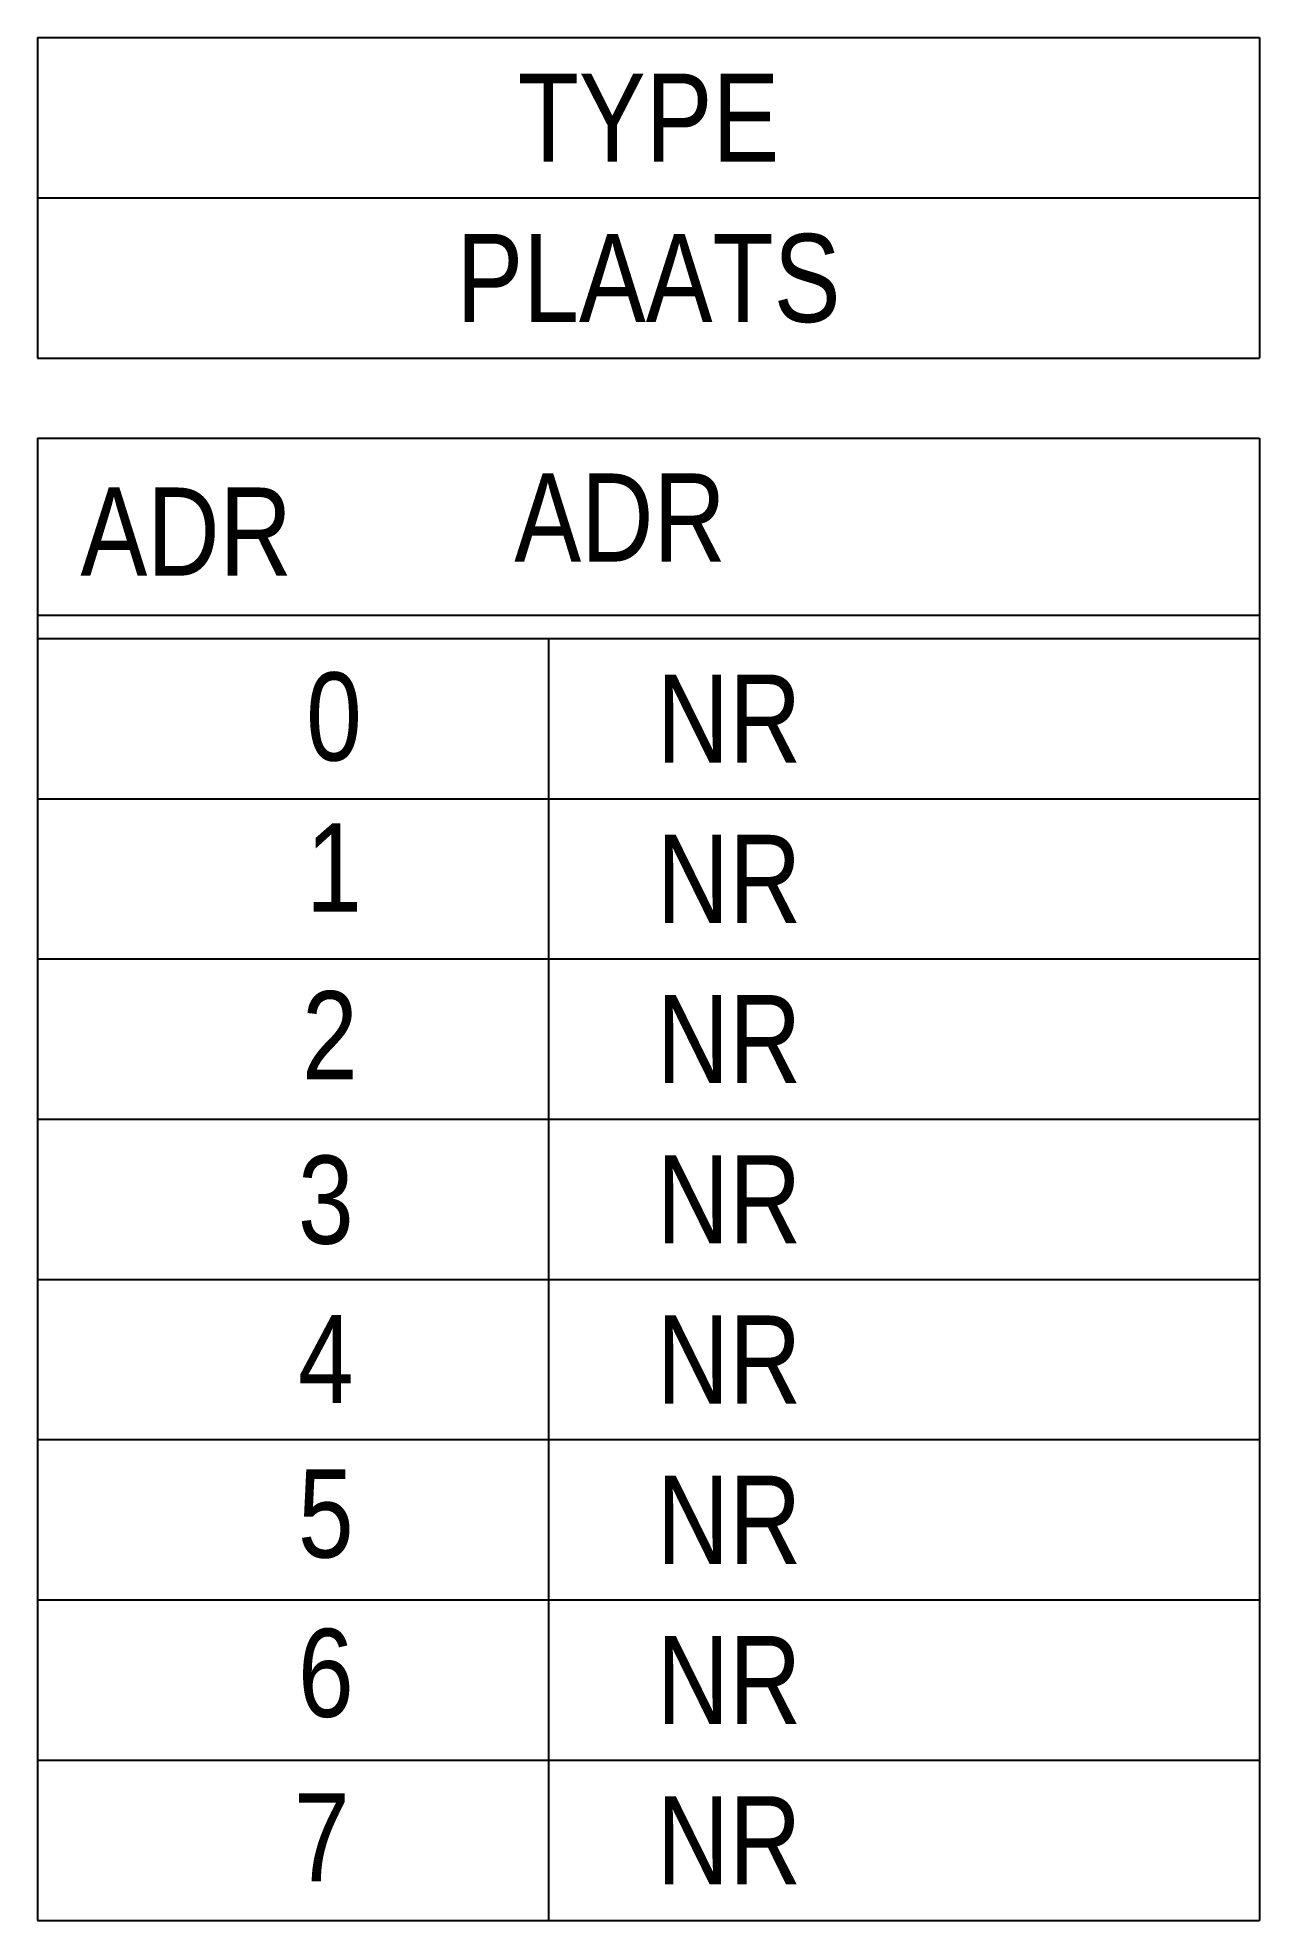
# Model space of a CAD drawing. Extents: x 275 to 313, y 69 to 210.
# Drawn here: x 277.5 to 308, y 69 to 116 of the extents above.
import ezdxf
from ezdxf.enums import TextEntityAlignment as Align

# ---------------------------------------------------------------- set-up
doc = ezdxf.new("R2010")
doc.units = 0
doc.header["$MEASUREMENT"] = 0
doc.layers.add('1', color=8, linetype='CONTINUOUS')
doc.layers.add('3', color=30, linetype='CONTINUOUS')

msp = doc.modelspace()

# ---------------------------------------------------------------- linework, layer by layer
at = {"layer": '1'}
for p, q in [((277.5, 116), (308, 116)), ((277.5, 116), (277.5, 108)), ((308, 116), (308, 108)), ((277.5, 112), (308, 112)), ((277.5, 112), (308, 112)), ((277.5, 108), (308, 108)), ((277.5, 106), (277.5, 69)), ((277.5, 106), (308, 106)), ((308, 106), (308, 69)), ((277.5, 101.58), (308, 101.58)), ((277.5, 101), (277.5, 69)), ((277.5, 101), (308, 101)), ((277.5, 101), (308, 101)), ((290.25, 101), (290.25, 69)), ((290.25, 101), (290.25, 69)), ((308, 101), (308, 69)), ((277.5, 97), (308, 97)), ((277.5, 97), (308, 97)), ((277.5, 93), (308, 93)), ((277.5, 93), (308, 93)), ((277.5, 89), (308, 89)), ((277.5, 89), (308, 89)), ((277.5, 85), (308, 85)), ((277.5, 85), (308, 85)), ((277.5, 81), (308, 81)), ((277.5, 81), (308, 81)), ((277.5, 77), (308, 77)), ((277.5, 77), (308, 77)), ((277.5, 73), (308, 73)), ((277.5, 73), (308, 73)), ((277.5, 69), (308, 69)), ((277.5, 69), (308, 69))]:
    msp.add_line(p, q, dxfattribs=at)
at = {"layer": '3'}
for p, q in [((277.5, 116), (308, 116)), ((277.5, 116), (277.5, 108)), ((308, 116), (308, 108)), ((277.5, 108), (308, 108))]:
    msp.add_line(p, q, dxfattribs=at)

# ---------------------------------------------------------------- texts
at = {"layer": '1', "width": 0.85}
for s, p in [('ADR', (278.569, 102.57)), ('0', (284.203, 97.953)), ('1', (284.203, 94.182)), ('2', (284.101, 89.995)), ('3', (283.999, 85.891)), ('4', (283.999, 81.912)), ('5', (283.999, 78.057)), ('6', (283.999, 74.078)), ('7', (283.897, 69.974))]:
    msp.add_text(s, height=2.2, dxfattribs=at).set_placement(p)
for tag, p in [('TYPE', (292.75, 112.9)), ('PLAATS', (292.75, 108.9))]:
    msp.add_attdef(tag, text='', height=2.2, dxfattribs=at).set_placement(p, align=Align.CENTER)
for tag, p in [('ADR', (289.4, 102.921)), ('NR', (292.954, 97.9)), ('NR', (292.954, 93.9)), ('NR', (292.954, 89.9)), ('NR', (292.954, 85.9)), ('NR', (292.954, 81.9)), ('NR', (292.954, 77.9)), ('NR', (292.954, 73.9)), ('NR', (292.954, 69.9))]:
    msp.add_attdef(tag, p, '', height=2.2, dxfattribs=at)

doc.saveas('drawing.dxf')
